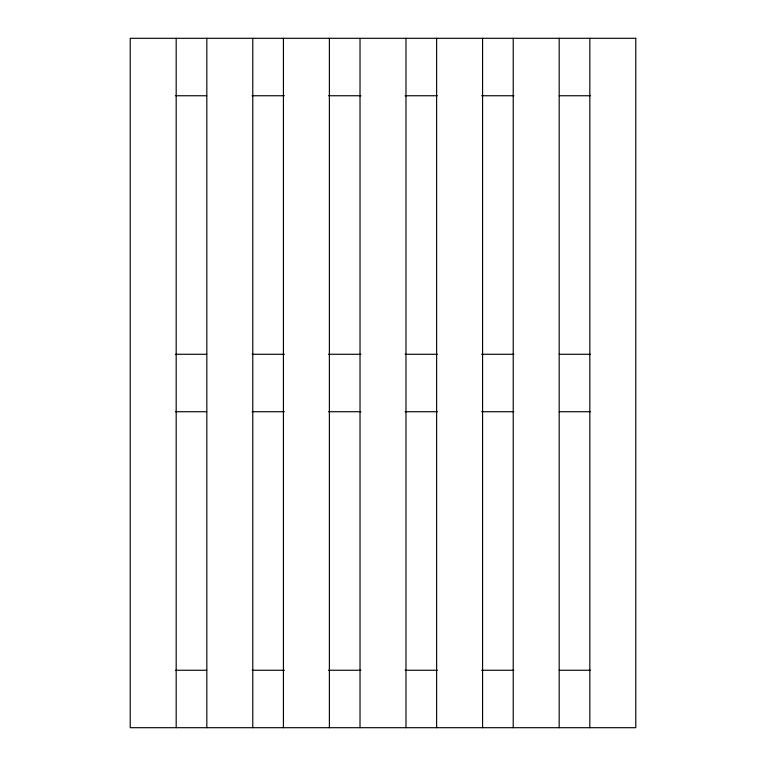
<?xml version="1.0" encoding="UTF-8"?>
<svg xmlns="http://www.w3.org/2000/svg" width="766" height="766" viewBox="0 0 766 766"><rect width="100%" height="100%" fill="white"/><g stroke="black" fill="none" stroke-linecap="round" stroke-linejoin="round"><path stroke-width="1.15" d="M175.634 95.75L206.715 95.75M252.129 95.75L284.397 95.75M328.624 95.75L360.891 95.75M405.109 95.75L437.376 95.75M481.603 95.75L513.871 95.75M559.285 95.75L590.366 95.75M175.634 354.275L206.715 354.275M252.129 354.275L284.397 354.275M328.624 354.275L360.891 354.275M405.109 354.275L437.376 354.275M481.603 354.275L513.871 354.275M559.285 354.275L590.366 354.275M175.634 411.725L206.715 411.725M252.129 411.725L284.397 411.725M328.624 411.725L360.891 411.725M405.109 411.725L437.376 411.725M481.603 411.725L513.871 411.725M559.285 411.725L590.366 411.725M175.634 670.25L206.715 670.25M252.129 670.25L284.397 670.25M328.624 670.25L360.891 670.25M405.109 670.25L437.376 670.25M481.603 670.25L513.871 670.25M559.285 670.25L590.366 670.25M589.82 38.3L589.82 727.7M559.18 38.3L559.18 727.7M513.22 38.3L513.22 727.7M482.58 38.3L482.58 727.7M436.62 38.3L436.62 727.7M405.98 38.3L405.98 727.7M360.02 38.3L360.02 727.7M329.38 38.3L329.38 727.7M283.42 38.3L283.42 727.7M252.78 38.3L252.78 727.7M206.82 38.3L206.82 727.7M176.18 38.3L176.18 727.7M635.78 38.3L130.22 38.3L130.22 727.7L635.78 727.7L635.78 38.3"/></g></svg>
